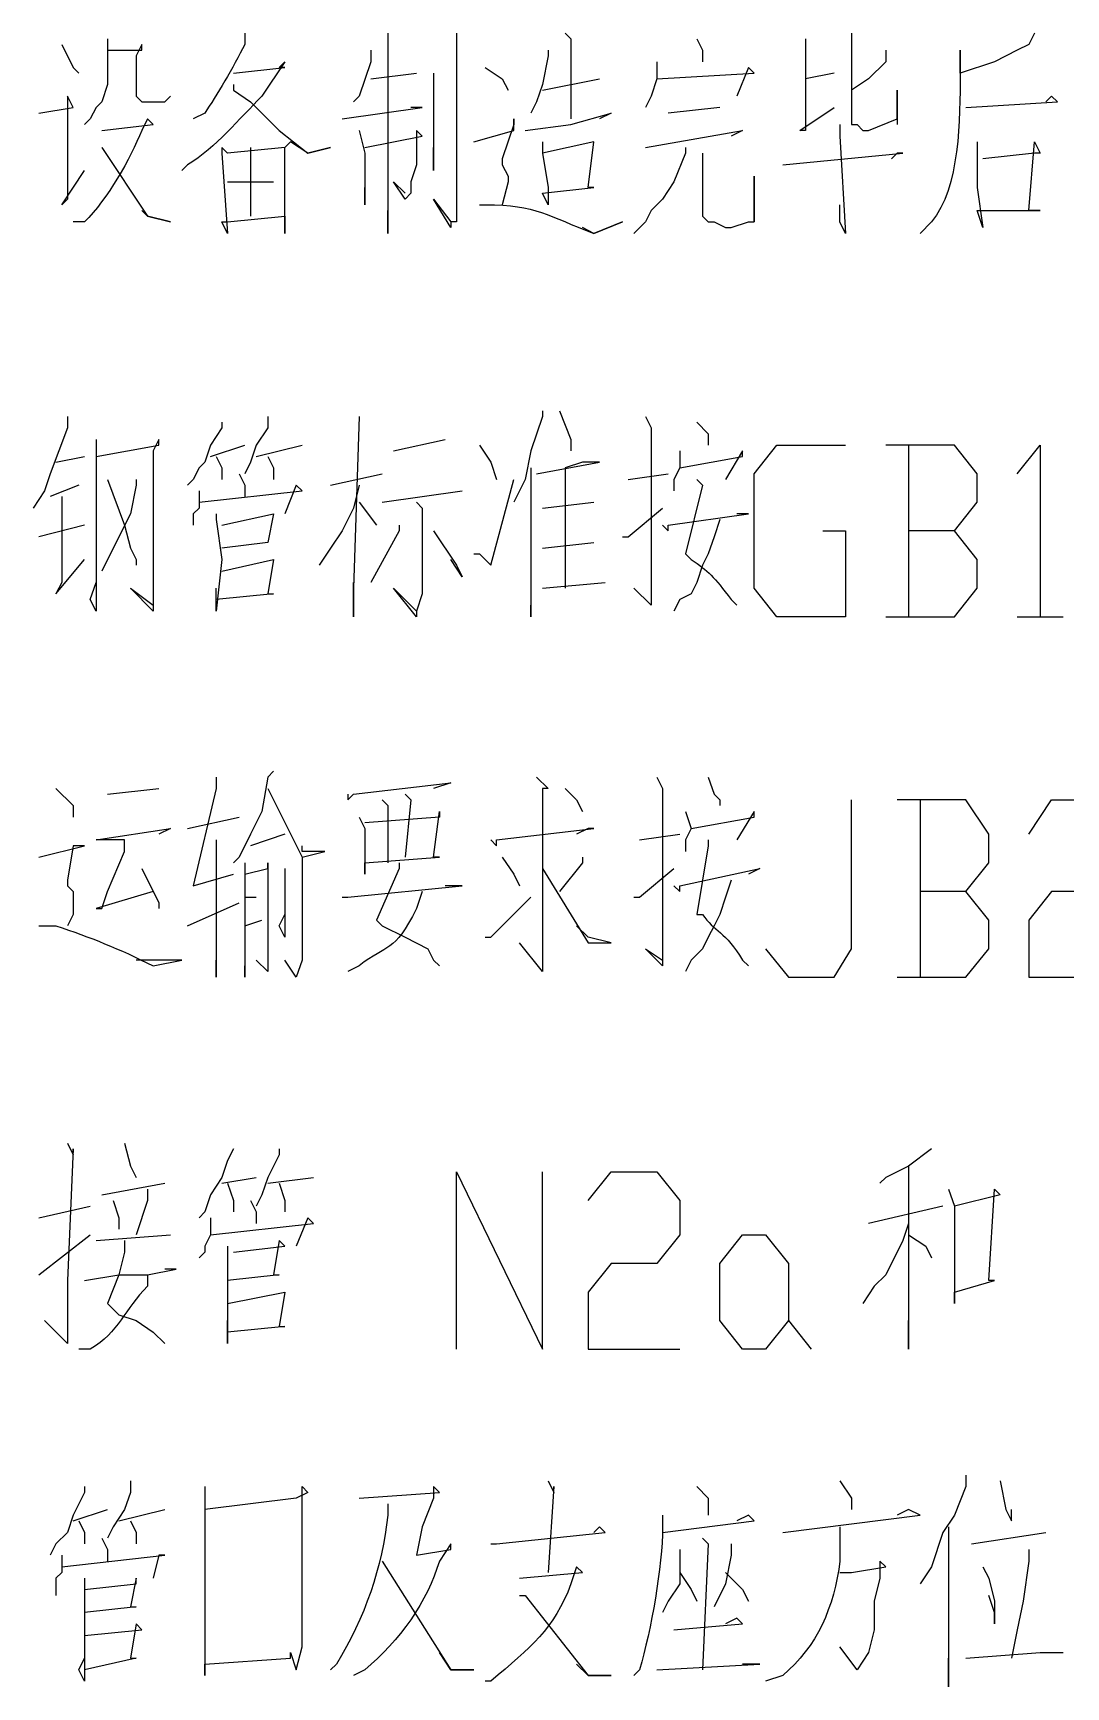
# Model space of a CAD drawing. Header units: millimetres. Extents: x -2210 to 6171, y -6737 to 5572.
# Drawn here: x 3926 to 4277, y 3238 to 3800 of the extents above; entities that cross this region are included whole.
import ezdxf

# ---------------------------------------------------------------- set-up
doc = ezdxf.new("R2010")
doc.units = ezdxf.units.MM
doc.layers.add('1', color=7, linetype='Continuous')

msp = doc.modelspace()

# ---------------------------------------------------------------- linework, layer by layer
at = {"layer": '1', "color": 0, "lineweight": 25}
for points in [[(3935.79, 3795.87), (3939.68, 3788.09), (3941.62, 3786.14)], [(3951.35, 3797.81), (3951.35, 3791.98), (3951.35, 3786.14), (3951.35, 3782.25), (3949.41, 3776.41), (3947.46, 3774.47), (3945.52, 3770.58), (3943.57, 3768.63)], [(3951.35, 3793.92), (3963.02, 3793.92), (3963.02, 3795.87), (3961.08, 3791.98), (3961.08, 3780.3), (3961.08, 3778.36), (3963.02, 3776.41), (3966.92, 3776.41), (3968.86, 3776.41), (3970.81, 3776.41), (3972.75, 3778.36)], [(4046.68, 3799.76), (4046.68, 3797.81), (4046.68, 3731.67), (4046.68, 3735.56), (4046.68, 3739.45)], [(4070.03, 3799.76), (4070.03, 3795.87), (4070.03, 3743.34), (4070.03, 3735.56), (4068.08, 3735.56), (4068.08, 3733.61), (4062.25, 3743.34), (4068.08, 3735.56)], [(4106.99, 3799.76), (4108.94, 3797.81), (4108.94, 3770.58)], [(4151.74, 3797.81), (4153.69, 3793.92), (4153.69, 3790.03)], [(4188.71, 3797.81), (4188.71, 3795.87), (4188.71, 3766.68), (4186.76, 3766.68), (4198.43, 3774.47)], [(4204.27, 3799.76), (4204.27, 3772.52), (4204.27, 3770.58), (4204.27, 3768.63), (4206.22, 3768.63), (4208.16, 3766.68), (4210.11, 3766.68), (4219.83, 3770.58), (4219.83, 3780.3), (4219.83, 3768.63)], [(4040.85, 3793.92), (4040.85, 3790.03), (4036.95, 3778.36), (4035.01, 3776.41)], [(4101.16, 3793.92), (4101.16, 3791.98), (4099.21, 3782.25), (4097.27, 3776.41), (4095.32, 3772.52)], [(4138.12, 3790.03), (4138.12, 3784.19), (4136.18, 3778.36), (4134.23, 3774.47)], [(4215.94, 3793.92), (4215.94, 3790.03), (4210.11, 3784.19), (4204.27, 3780.3)], [(4040.85, 3784.19), (4056.41, 3786.14)], [(4062.25, 3786.14), (4062.25, 3782.25), (4062.25, 3753.07), (4062.25, 3758.9), (4062.25, 3760.85)], [(4079.76, 3788.09), (4085.59, 3784.19), (4087.54, 3780.3)], [(4099.21, 3780.3), (4118.67, 3784.19)], [(4138.12, 3784.19), (4171.2, 3786.14), (4169.25, 3788.09), (4165.36, 3778.36)], [(4198.43, 3786.14), (4188.71, 3784.19)], [(3994.15, 3782.25), (3994.15, 3780.3), (3999.99, 3776.41), (4009.72, 3766.68), (4019.45, 3758.9), (4027.23, 3760.85), (4027.23, 3760.85), (4019.45, 3758.9), (4013.61, 3762.79), (4011.66, 3760.85), (3992.21, 3758.9), (3990.26, 3760.85), (3990.26, 3758.9), (3992.21, 3731.67), (3990.26, 3735.56), (3992.21, 3735.56), (4011.66, 3737.5), (4011.66, 3731.67), (4011.66, 3760.85)], [(3928.01, 3772.52), (3939.68, 3774.47), (3937.73, 3778.36), (3937.73, 3772.52), (3937.73, 3743.34), (3935.79, 3741.39), (3943.57, 3753.07)], [(4031.12, 3770.58), (4058.36, 3774.47), (4056.41, 3774.47), (4054.46, 3774.47)], [(4159.52, 3774.47), (4142.01, 3772.52)], [(4243.18, 3774.47), (4274.31, 3776.41), (4272.36, 3778.36), (4270.42, 3776.41)], [(4075.87, 3762.79), (4089.48, 3766.68), (4089.48, 3770.58), (4089.48, 3768.63), (4089.48, 3768.63), (4085.59, 3756.96), (4085.59, 3755.01), (4087.54, 3751.12), (4087.54, 3749.17), (4085.59, 3741.39)], [(4093.38, 3766.68), (4108.94, 3768.63), (4122.56, 3772.52), (4122.56, 3772.52), (4118.67, 3770.58)], [(4200.38, 3768.63), (4200.38, 3764.74), (4202.32, 3731.67), (4200.38, 3735.56), (4200.38, 3741.39)], [(4036.95, 3766.68), (4038.9, 3758.9), (4038.9, 3758.9), (4038.9, 3741.39), (4038.9, 3745.28), (4038.9, 3747.23)], [(4038.9, 3760.85), (4058.36, 3764.74), (4056.41, 3766.68), (4056.41, 3760.85), (4056.41, 3755.01), (4054.46, 3749.17), (4054.46, 3745.28), (4052.52, 3743.34), (4048.63, 3749.17), (4052.52, 3745.28)], [(4099.21, 3762.79), (4099.21, 3758.9), (4101.16, 3747.23), (4101.16, 3741.39), (4099.21, 3745.28), (4116.72, 3747.23), (4114.78, 3747.23), (4116.72, 3762.79), (4116.72, 3762.79), (4099.21, 3758.9)], [(4134.23, 3760.85), (4167.31, 3766.68), (4167.31, 3766.68), (4163.41, 3764.74)], [(4247.07, 3762.79), (4247.07, 3756.96), (4247.07, 3747.23), (4249.02, 3733.61), (4247.07, 3739.45), (4268.47, 3739.45), (4264.58, 3739.45), (4266.53, 3762.79), (4268.47, 3758.9), (4266.53, 3758.9), (4249.02, 3756.96)], [(3949.41, 3760.85), (3949.41, 3760.85), (3964.97, 3737.5), (3972.75, 3735.56), (3964.97, 3737.5), (3963.02, 3739.45)], [(3999.99, 3760.85), (3999.99, 3737.5)], [(4147.85, 3760.85), (4147.85, 3758.9), (4143.96, 3749.17), (4140.07, 3743.34), (4136.18, 3739.45), (4134.23, 3735.56), (4130.34, 3731.67)], [(4153.69, 3758.9), (4153.69, 3743.34), (4153.69, 3737.5), (4155.63, 3735.56), (4157.58, 3735.56), (4161.47, 3733.61), (4161.47, 3733.61), (4163.41, 3733.61), (4169.25, 3735.56), (4171.2, 3735.56), (4171.2, 3751.12), (4171.2, 3735.56)], [(4180.92, 3755.01), (4221.78, 3758.9), (4219.83, 3758.9), (4217.89, 3756.96)], [(3992.21, 3749.17), (4007.77, 3749.17)], [(3937.73, 3669.41), (3937.73, 3665.52), (3931.9, 3649.95), (3929.95, 3644.12), (3926.06, 3638.28)], [(3990.26, 3667.46), (3990.26, 3665.52), (3986.37, 3659.68), (3984.43, 3653.84), (3982.48, 3651.9), (3980.53, 3648.01), (3978.59, 3646.06)], [(4005.83, 3669.41), (4005.83, 3665.52), (4001.94, 3659.68), (3999.99, 3653.84), (3998.04, 3649.95)], [(4036.95, 3669.41), (4035.01, 3611.04), (4035.01, 3601.31), (4035.01, 3607.15), (4035.01, 3612.99)], [(4099.21, 3671.35), (4099.21, 3669.41), (4095.32, 3657.74), (4093.38, 3648.01), (4089.48, 3640.23)], [(4105.05, 3671.35), (4108.94, 3661.63), (4108.94, 3657.74)], [(4134.23, 3669.41), (4136.18, 3665.52), (4136.18, 3665.52), (4136.18, 3609.1), (4136.18, 3605.21), (4136.18, 3605.21), (4130.34, 3611.04), (4136.18, 3605.21)], [(4151.74, 3667.46), (4155.63, 3663.57), (4155.63, 3661.63), (4155.63, 3659.68)], [(3947.46, 3661.63), (3947.46, 3655.79), (3947.46, 3603.26), (3945.52, 3607.15), (3947.46, 3612.99)], [(3947.46, 3655.79), (3968.86, 3659.68), (3968.86, 3661.63), (3966.92, 3657.74), (3966.92, 3607.15), (3966.92, 3605.21), (3966.92, 3603.26), (3959.13, 3611.04), (3966.92, 3605.21)], [(4048.63, 3657.74), (4066.14, 3661.63)], [(3933.84, 3653.84), (3943.57, 3655.79)], [(3986.37, 3655.79), (3998.04, 3659.68)], [(3988.32, 3655.79), (3990.26, 3651.9), (3990.26, 3648.01)], [(4001.94, 3655.79), (4017.5, 3659.68)], [(4005.83, 3655.79), (4007.77, 3651.9), (4007.77, 3648.01)], [(4077.81, 3659.68), (4081.7, 3653.84), (4083.65, 3648.01)], [(4145.9, 3657.74), (4145.9, 3651.9), (4143.96, 3648.01), (4143.96, 3646.06), (4143.96, 3644.12)], [(4145.9, 3651.9), (4167.31, 3655.79), (4167.31, 3657.74), (4161.47, 3648.01)], [(4194.54, 3630.5), (4202.32, 3630.5), (4202.32, 3601.31), (4178.98, 3601.31), (4171.2, 3611.04), (4171.2, 3649.95), (4178.98, 3659.68), (4202.32, 3659.68)], [(4239.29, 3630.5), (4247.07, 3640.23), (4247.07, 3649.95), (4239.29, 3659.68), (4215.94, 3659.68)], [(4223.73, 3659.68), (4223.73, 3601.31)], [(4260.69, 3649.95), (4268.47, 3659.68), (4268.47, 3601.31)], [(3996.1, 3649.95), (3998.04, 3646.06), (3998.04, 3642.17)], [(4027.23, 3646.06), (4044.74, 3649.95)], [(4095.32, 3651.9), (4095.32, 3612.99), (4095.32, 3607.15), (4095.32, 3601.31), (4095.32, 3605.21)], [(4097.27, 3649.95), (4118.67, 3653.84), (4116.72, 3653.84), (4112.83, 3653.84), (4106.99, 3651.9), (4106.99, 3611.04)], [(4128.39, 3648.01), (4142.01, 3649.95)], [(3941.62, 3646.06), (3931.9, 3642.17)], [(3961.08, 3648.01), (3961.08, 3646.06), (3959.13, 3636.33), (3953.3, 3624.66), (3949.41, 3616.88)], [(3951.35, 3648.01), (3957.19, 3632.44), (3957.19, 3632.44), (3959.13, 3624.66), (3961.08, 3620.77), (3961.08, 3618.82)], [(3982.48, 3644.12), (3982.48, 3640.23), (3982.48, 3638.28), (3980.53, 3636.33), (3980.53, 3634.39), (3980.53, 3632.44)], [(3982.48, 3640.23), (4017.5, 3644.12), (4015.55, 3646.06), (4011.66, 3636.33)], [(4036.95, 3646.06), (4035.01, 3638.28), (4031.12, 3630.5), (4027.23, 3624.66), (4023.34, 3618.82)], [(4044.74, 3640.23), (4071.97, 3644.12)], [(4075.87, 3622.72), (4077.81, 3622.72), (4081.7, 3618.82), (4089.48, 3648.01)], [(3935.79, 3642.17), (3935.79, 3612.99), (3933.84, 3609.1), (3943.57, 3620.77)], [(4036.95, 3640.23), (4042.79, 3632.44)], [(4056.41, 3640.23), (4058.36, 3638.28), (4058.36, 3609.1), (4056.41, 3603.26), (4056.41, 3601.31), (4048.63, 3611.04), (4056.41, 3603.26)], [(4099.21, 3638.28), (4116.72, 3640.23)], [(4126.45, 3628.55), (4128.39, 3628.55), (4140.07, 3638.28)], [(3943.57, 3632.44), (3928.01, 3628.55)], [(3988.32, 3636.33), (3988.32, 3634.39), (3990.26, 3620.77), (3988.32, 3603.26), (3988.32, 3611.04)], [(3990.26, 3632.44), (4007.77, 3636.33), (4007.77, 3636.33), (4005.83, 3626.61), (4005.83, 3626.61), (3990.26, 3624.66)], [(4050.57, 3632.44), (4050.57, 3630.5), (4040.85, 3612.99)], [(4140.07, 3632.44), (4142.01, 3630.5), (4142.01, 3632.44), (4169.25, 3636.33), (4167.31, 3636.33), (4165.36, 3636.33)], [(4159.52, 3634.39), (4157.58, 3628.55), (4155.63, 3622.72), (4153.69, 3618.82), (4151.74, 3612.99), (4149.8, 3609.1), (4145.9, 3607.15), (4143.96, 3603.26)], [(4062.25, 3630.5), (4070.03, 3618.82), (4071.97, 3614.93), (4068.08, 3620.77)], [(4099.21, 3624.66), (4116.72, 3626.61)], [(4215.94, 3601.31), (4239.29, 3601.31), (4247.07, 3611.04), (4247.07, 3620.77), (4239.29, 3630.5), (4223.73, 3630.5)], [(3990.26, 3616.88), (4007.77, 3620.77), (4007.77, 3620.77), (4005.83, 3609.1), (4007.77, 3609.1), (3988.32, 3607.15)], [(4099.21, 3611.04), (4120.61, 3612.99)], [(4260.69, 3601.31), (4276.25, 3601.31)], [(4007.77, 3548.79), (4005.83, 3546.84), (4003.88, 3535.17), (3999.99, 3527.38), (3996.1, 3519.6), (3994.15, 3517.66)], [(3933.84, 3542.95), (3939.68, 3537.11), (3939.68, 3533.22)], [(3951.35, 3541), (3968.86, 3542.95)], [(3988.32, 3546.84), (3988.32, 3542.95), (3980.53, 3509.88), (3980.53, 3509.88), (3994.15, 3513.77)], [(4005.83, 3542.95), (4017.5, 3519.6), (4025.28, 3521.55), (4025.28, 3521.55), (4017.5, 3521.55), (4017.5, 3523.49)], [(4033.06, 3541), (4033.06, 3539.06), (4035.01, 3541), (4068.08, 3544.89), (4068.08, 3544.89), (4062.25, 3542.95)], [(4097.27, 3546.84), (4101.16, 3542.95), (4099.21, 3542.95), (4099.21, 3484.58), (4099.21, 3480.69), (4099.21, 3480.69), (4091.43, 3490.42)], [(4106.99, 3542.95), (4110.88, 3539.06), (4112.83, 3535.17)], [(4138.12, 3546.84), (4140.07, 3542.95), (4140.07, 3542.95), (4140.07, 3486.53), (4140.07, 3484.58), (4140.07, 3482.64), (4134.23, 3488.47), (4140.07, 3484.58)], [(4155.63, 3546.84), (4157.58, 3541), (4159.52, 3539.06), (4159.52, 3537.11)], [(4044.74, 3539.06), (4046.68, 3537.11), (4046.68, 3517.66)], [(4052.52, 3541), (4054.46, 3539.06), (4052.52, 3519.6)], [(4175.09, 3488.47), (4182.87, 3478.75), (4198.43, 3478.75), (4204.27, 3488.47), (4204.27, 3539.06)], [(4243.18, 3507.93), (4250.96, 3517.66), (4250.96, 3527.38), (4243.18, 3539.06), (4219.83, 3539.06)], [(4227.62, 3539.06), (4227.62, 3478.75)], [(4264.58, 3527.38), (4272.36, 3539.06), (4287.93, 3539.06), (4295.71, 3527.38), (4295.71, 3517.66), (4287.93, 3507.93), (4272.36, 3507.93), (4264.58, 3498.2), (4264.58, 3478.75), (4295.71, 3478.75)], [(3978.59, 3529.33), (3996.1, 3533.22)], [(4036.95, 3533.22), (4038.9, 3529.33), (4038.9, 3513.77), (4038.9, 3517.66), (4064.19, 3519.6), (4062.25, 3519.6), (4064.19, 3535.17), (4064.19, 3533.22), (4038.9, 3531.28)], [(4147.85, 3535.17), (4149.8, 3529.33), (4147.85, 3525.44), (4147.85, 3523.49), (4147.85, 3521.55)], [(4149.8, 3529.33), (4171.2, 3533.22), (4171.2, 3535.17), (4165.36, 3525.44)], [(3957.19, 3525.44), (3947.46, 3525.44), (3972.75, 3529.33), (3972.75, 3529.33), (3968.86, 3527.38)], [(3966.92, 3507.93), (3947.46, 3502.09), (3949.41, 3502.09), (3951.35, 3507.93), (3957.19, 3521.55), (3957.19, 3525.44)], [(3988.32, 3525.44), (3988.32, 3521.55), (3988.32, 3521.55), (3988.32, 3478.75), (3988.32, 3480.69), (3988.32, 3484.58)], [(4011.66, 3527.38), (3999.99, 3523.49)], [(4081.7, 3525.44), (4083.65, 3523.49), (4083.65, 3525.44), (4116.72, 3529.33), (4114.78, 3529.33), (4110.88, 3527.38)], [(4132.29, 3525.44), (4145.9, 3527.38)], [(3928.01, 3519.6), (3943.57, 3523.49), (3941.62, 3523.49), (3939.68, 3523.49), (3937.73, 3511.82), (3937.73, 3511.82), (3937.73, 3509.88), (3939.68, 3507.93), (3939.68, 3504.04), (3939.68, 3500.15), (3937.73, 3496.26)], [(3963.02, 3515.71), (3968.86, 3504.04), (3968.86, 3502.09)], [(3998.04, 3517.66), (3998.04, 3513.77), (3998.04, 3478.75), (3998.04, 3482.64)], [(3998.04, 3513.77), (4005.83, 3515.71), (4005.83, 3515.71), (4005.83, 3517.66), (4005.83, 3484.58), (4005.83, 3480.69), (4001.94, 3484.58)], [(4011.66, 3515.71), (4011.66, 3513.77), (4011.66, 3492.37), (4009.72, 3496.26), (4011.66, 3500.15)], [(4017.5, 3519.6), (4017.5, 3515.71), (4017.5, 3484.58), (4015.55, 3478.75), (4011.66, 3484.58)], [(4050.57, 3517.66), (4050.57, 3515.71), (4042.79, 3498.2), (4044.74, 3496.26), (4052.52, 3492.37), (4060.3, 3488.47), (4062.25, 3484.58), (4064.19, 3482.64)], [(4085.59, 3519.6), (4089.48, 3513.77), (4091.43, 3509.88)], [(4099.21, 3515.71), (4114.78, 3490.42), (4122.56, 3490.42), (4114.78, 3492.37), (4110.88, 3496.26)], [(4112.83, 3519.6), (4112.83, 3517.66), (4105.05, 3507.93)], [(4130.34, 3505.98), (4132.29, 3505.98), (4143.96, 3515.71)], [(4143.96, 3509.88), (4145.9, 3507.93), (4145.9, 3509.88), (4173.14, 3515.71), (4169.25, 3513.77)], [(4031.12, 3505.98), (4033.06, 3505.98), (4033.06, 3505.98), (4071.97, 3509.88), (4070.03, 3509.88), (4066.14, 3509.88)], [(4163.41, 3511.82), (4161.47, 3505.98), (4159.52, 3500.15), (4157.58, 3496.26), (4155.63, 3492.37), (4153.69, 3488.47), (4149.8, 3484.58), (4147.85, 3480.69)], [(3978.59, 3496.26), (3996.1, 3504.04)], [(3998.04, 3505.98), (4001.94, 3505.98)], [(4079.76, 3492.37), (4081.7, 3492.37), (4095.32, 3505.98)], [(4219.83, 3478.75), (4243.18, 3478.75), (4250.96, 3488.47), (4250.96, 3498.2), (4243.18, 3507.93), (4227.62, 3507.93)], [(3998.04, 3496.26), (4003.88, 3498.2)], [(3937.73, 3422.33), (3939.68, 3418.44), (3939.68, 3420.38), (3937.73, 3375.63), (3937.73, 3356.18), (3937.73, 3354.23), (3929.95, 3362.02), (3937.73, 3354.23)], [(3957.19, 3422.33), (3959.13, 3414.54), (3961.08, 3410.65)], [(3994.15, 3420.38), (3992.21, 3416.49), (3990.26, 3410.65), (3986.37, 3404.82), (3986.37, 3404.82), (3984.43, 3398.98), (3982.48, 3397.03)], [(4009.72, 3420.38), (4009.72, 3418.44), (4005.83, 3410.65), (4003.88, 3404.82), (4001.94, 3400.93)], [(4231.51, 3420.38), (4223.73, 3414.54), (4215.94, 3410.65), (4214, 3408.71)], [(4223.73, 3414.54), (4223.73, 3352.29), (4223.73, 3356.18), (4223.73, 3362.02)], [(3949.41, 3404.82), (3970.81, 3408.71)], [(3990.26, 3408.71), (4001.94, 3410.65)], [(3992.21, 3408.71), (3994.15, 3402.87), (3994.15, 3398.98)], [(4005.83, 3408.71), (4021.39, 3410.65)], [(4009.72, 3408.71), (4011.66, 3402.87), (4011.66, 3398.98)], [(4070.03, 3352.29), (4070.03, 3412.6), (4099.21, 3352.29), (4099.21, 3412.6)], [(4114.78, 3402.87), (4122.56, 3412.6), (4138.12, 3412.6), (4145.9, 3402.87), (4145.9, 3391.2), (4138.12, 3381.47), (4122.56, 3381.47), (4114.78, 3371.74), (4114.78, 3352.29), (4145.9, 3352.29)], [(3953.3, 3402.87), (3955.24, 3397.03), (3955.24, 3393.14)], [(3964.97, 3406.76), (3964.97, 3402.87), (3961.08, 3391.2)], [(3999.99, 3402.87), (4001.94, 3398.98), (4001.94, 3395.09)], [(4237.34, 3406.76), (4239.29, 3400.93), (4239.29, 3373.69), (4239.29, 3367.85), (4239.29, 3371.74), (4252.91, 3375.63), (4250.96, 3375.63), (4252.91, 3406.76), (4254.85, 3404.82), (4239.29, 3400.93)], [(3928.01, 3397.03), (3945.52, 3400.93)], [(3986.37, 3397.03), (3986.37, 3391.2), (3984.43, 3387.31), (3984.43, 3385.36), (3982.48, 3383.42)], [(3986.37, 3391.2), (4021.39, 3395.09), (4019.45, 3397.03), (4015.55, 3387.31)], [(4235.4, 3400.93), (4210.11, 3395.09)], [(3928.01, 3377.58), (3945.52, 3391.2)], [(3947.46, 3389.25), (3972.75, 3391.2)], [(4175.09, 3352.29), (4167.31, 3352.29), (4159.52, 3362.02), (4159.52, 3381.47), (4167.31, 3391.2), (4175.09, 3391.2), (4182.87, 3381.47), (4182.87, 3362.02), (4175.09, 3352.29)], [(4223.73, 3395.09), (4221.78, 3389.25), (4215.94, 3377.58), (4212.05, 3373.69), (4208.16, 3367.85)], [(4223.73, 3391.2), (4229.56, 3387.31), (4231.51, 3383.42)], [(3957.19, 3389.25), (3957.19, 3385.36), (3955.24, 3377.58), (3951.35, 3367.85), (3955.24, 3363.96), (3961.08, 3362.02), (3966.92, 3358.12), (3970.81, 3354.23)], [(3994.15, 3385.36), (4011.66, 3387.31), (4009.72, 3389.25), (4007.77, 3377.58), (4009.72, 3377.58), (3992.21, 3375.63)], [(3992.21, 3387.31), (3992.21, 3354.23), (3992.21, 3358.12), (3992.21, 3362.02)], [(3943.57, 3375.63), (3955.24, 3377.58), (3964.97, 3377.58), (3974.7, 3379.52), (3974.7, 3379.52), (3970.81, 3379.52)], [(3992.21, 3367.85), (4011.66, 3371.74), (4011.66, 3371.74), (4009.72, 3360.07), (4011.66, 3360.07), (3992.21, 3358.12)], [(4182.87, 3362.02), (4190.65, 3352.29)], [(3959.13, 3307.54), (3959.13, 3303.65), (3957.19, 3297.81), (3953.3, 3291.98), (3951.35, 3288.09)], [(4101.16, 3307.54), (4103.1, 3303.65), (4103.1, 3305.59), (4101.16, 3276.41)], [(4200.38, 3307.54), (4204.27, 3301.7), (4204.27, 3297.81)], [(4243.18, 3309.49), (4243.18, 3305.59), (4239.29, 3295.87), (4235.4, 3290.03), (4231.51, 3278.36), (4227.62, 3272.52)], [(4254.85, 3307.54), (4256.8, 3297.81), (4258.74, 3293.92), (4258.74, 3297.81)], [(3943.57, 3305.59), (3943.57, 3303.65), (3939.68, 3295.87), (3937.73, 3290.03), (3937.73, 3290.03), (3933.84, 3286.14), (3931.9, 3282.25)], [(3984.43, 3305.59), (3984.43, 3299.76), (3984.43, 3255.01), (3984.43, 3241.39), (3984.43, 3245.28), (4013.61, 3247.23), (4013.61, 3249.17), (4015.55, 3243.34), (4017.5, 3251.12), (4017.5, 3260.85), (4017.5, 3274.47), (4017.5, 3305.59), (4019.45, 3303.65), (4015.55, 3301.7), (3999.99, 3299.76), (3999.99, 3299.76), (3984.43, 3297.81)], [(4151.74, 3305.59), (4155.63, 3301.7), (4155.63, 3299.76), (4155.63, 3295.87)], [(3939.68, 3293.92), (3951.35, 3297.81)], [(3955.24, 3293.92), (3970.81, 3297.81)], [(4140.07, 3290.03), (4171.2, 3293.92), (4169.25, 3295.87), (4165.36, 3293.92)], [(4180.92, 3290.03), (4227.62, 3295.87), (4223.73, 3297.81), (4219.83, 3295.87)], [(3941.62, 3293.92), (3943.57, 3290.03), (3943.57, 3286.14)], [(3959.13, 3293.92), (3961.08, 3290.03), (3961.08, 3286.14)], [(4081.7, 3286.14), (4083.65, 3286.14), (4083.65, 3286.14), (4120.61, 3290.03), (4118.67, 3291.98), (4116.72, 3290.03)], [(4237.34, 3291.98), (4237.34, 3237.5), (4237.34, 3243.34), (4237.34, 3247.23)], [(4245.13, 3286.14), (4270.42, 3290.03)], [(3949.41, 3288.09), (3951.35, 3284.19), (3951.35, 3280.3)], [(4145.9, 3284.19), (4145.9, 3282.25), (4145.9, 3272.52), (4142.01, 3266.68), (4140.07, 3262.79)], [(4153.69, 3288.09), (4155.63, 3286.14), (4153.69, 3243.34)], [(4163.41, 3286.14), (4163.41, 3282.25), (4161.47, 3272.52), (4157.58, 3264.74)], [(4264.58, 3284.19), (4264.58, 3280.3), (4262.64, 3266.68), (4260.69, 3256.96), (4258.74, 3247.23)], [(3935.79, 3282.25), (3935.79, 3276.41), (3933.84, 3274.47), (3933.84, 3270.58), (3933.84, 3268.63)], [(3935.79, 3278.36), (3970.81, 3282.25), (3968.86, 3282.25), (3966.92, 3274.47)], [(4044.74, 3280.3), (4068.08, 3243.34), (4075.87, 3243.34), (4068.08, 3243.34), (4068.08, 3243.34), (4064.19, 3249.17)], [(4200.38, 3276.41), (4204.27, 3276.41), (4215.94, 3278.36), (4214, 3280.3), (4214, 3274.47), (4212.05, 3266.68), (4212.05, 3256.96), (4210.11, 3249.17), (4206.22, 3243.34), (4200.38, 3251.12)], [(4249.02, 3278.36), (4250.96, 3274.47), (4252.91, 3266.68), (4252.91, 3262.79), (4252.91, 3258.9), (4252.91, 3262.79), (4250.96, 3268.63)], [(3943.57, 3274.47), (3943.57, 3239.45), (3941.62, 3243.34), (3943.57, 3247.23)], [(3943.57, 3270.58), (3961.08, 3272.52), (3961.08, 3274.47), (3959.13, 3264.74), (3961.08, 3264.74), (3943.57, 3262.79)], [(4145.9, 3276.41), (4149.8, 3270.58), (4151.74, 3266.68)], [(4161.47, 3276.41), (4167.31, 3270.58), (4169.25, 3266.68)], [(4091.43, 3268.63), (4093.38, 3268.63), (4114.78, 3241.39), (4122.56, 3241.39), (4122.56, 3241.39), (4114.78, 3241.39), (4110.88, 3245.28)], [(3943.57, 3255.01), (3963.02, 3256.96), (3961.08, 3258.9), (3959.13, 3247.23), (3961.08, 3247.23), (3943.57, 3243.34)], [(4143.96, 3256.96), (4167.31, 3258.9), (4165.36, 3260.85), (4161.47, 3258.9)], [(4138.12, 3243.34), (4173.14, 3245.28), (4171.2, 3245.28), (4167.31, 3245.28)], [(4243.18, 3247.23), (4268.47, 3249.17), (4276.25, 3249.17)]]:
    msp.add_lwpolyline(points, dxfattribs=at)
for points, knots in [([(3998.04, 3799.76), (3998.04, 3799.76), (3998.04, 3795.87), (3998.04, 3795.87), (3994.15, 3788.09), (3988.32, 3778.36), (3984.43, 3772.52), (3984.43, 3772.52), (3980.53, 3770.58), (3980.53, 3770.58)], [0, 0, 0, 0, 1, 1, 1, 2, 2, 2, 3, 3, 3, 3]), ([(4266.53, 3799.76), (4266.53, 3799.76), (4264.58, 3795.87), (4264.58, 3795.87), (4264.58, 3795.87), (4260.69, 3793.92), (4260.69, 3793.92), (4260.69, 3793.92), (4252.91, 3790.03), (4252.91, 3790.03), (4252.91, 3790.03), (4241.24, 3786.14), (4241.24, 3786.14), (4241.24, 3786.14), (4241.24, 3793.92), (4241.24, 3793.92), (4241.24, 3793.92), (4241.24, 3786.14), (4241.24, 3786.14), (4241.24, 3770.58), (4241.24, 3747.23), (4231.51, 3735.56), (4231.51, 3735.56), (4227.62, 3731.67), (4227.62, 3731.67)], [0, 0, 0, 0, 1, 1, 1, 2, 2, 2, 3, 3, 3, 4, 4, 4, 5, 5, 5, 6, 6, 6, 7, 7, 7, 8, 8, 8, 8]), ([(3994.15, 3786.14), (3994.15, 3786.14), (4011.66, 3788.09), (4011.66, 3788.09), (4011.66, 3788.09), (4009.72, 3788.09), (4009.72, 3788.09), (4009.72, 3788.09), (4011.66, 3790.03), (4011.66, 3790.03), (4011.66, 3790.03), (4003.88, 3778.36), (4003.88, 3778.36), (3996.1, 3770.58), (3988.32, 3760.85), (3978.59, 3755.01), (3978.59, 3755.01), (3976.64, 3753.07), (3976.64, 3753.07)], [0, 0, 0, 0, 1, 1, 1, 2, 2, 2, 3, 3, 3, 4, 4, 4, 5, 5, 5, 6, 6, 6, 6]), ([(3949.41, 3766.68), (3949.41, 3766.68), (3966.92, 3768.63), (3966.92, 3768.63), (3966.92, 3768.63), (3964.97, 3770.58), (3964.97, 3770.58), (3964.97, 3770.58), (3963.02, 3766.68), (3963.02, 3766.68), (3959.13, 3756.96), (3951.35, 3743.34), (3943.57, 3735.56), (3943.57, 3735.56), (3939.68, 3735.56), (3939.68, 3735.56)], [0, 0, 0, 0, 1, 1, 1, 2, 2, 2, 3, 3, 3, 4, 4, 4, 5, 5, 5, 5]), ([(4077.81, 3741.39), (4077.81, 3741.39), (4079.76, 3741.39), (4079.76, 3741.39), (4097.27, 3741.39), (4101.16, 3737.5), (4116.72, 3731.67), (4116.72, 3731.67), (4126.45, 3735.56), (4126.45, 3735.56), (4126.45, 3735.56), (4116.72, 3731.67), (4116.72, 3731.67), (4116.72, 3731.67), (4112.83, 3733.61), (4112.83, 3733.61)], [0, 0, 0, 0, 1, 1, 1, 2, 2, 2, 3, 3, 3, 4, 4, 4, 5, 5, 5, 5]), ([(4151.74, 3648.01), (4151.74, 3648.01), (4153.69, 3646.06), (4153.69, 3646.06), (4153.69, 3646.06), (4147.85, 3622.72), (4147.85, 3622.72), (4147.85, 3622.72), (4149.8, 3620.77), (4149.8, 3620.77), (4155.63, 3616.88), (4157.58, 3614.93), (4163.41, 3607.15), (4163.41, 3607.15), (4165.36, 3605.21), (4165.36, 3605.21)], [0, 0, 0, 0, 1, 1, 1, 2, 2, 2, 3, 3, 3, 4, 4, 4, 5, 5, 5, 5]), ([(4155.63, 3525.44), (4155.63, 3525.44), (4155.63, 3523.49), (4155.63, 3523.49), (4155.63, 3523.49), (4151.74, 3500.15), (4151.74, 3500.15), (4151.74, 3500.15), (4153.69, 3500.15), (4153.69, 3500.15), (4157.58, 3494.31), (4161.47, 3494.31), (4167.31, 3484.58), (4167.31, 3484.58), (4169.25, 3482.64), (4169.25, 3482.64)], [0, 0, 0, 0, 1, 1, 1, 2, 2, 2, 3, 3, 3, 4, 4, 4, 5, 5, 5, 5]), ([(4058.36, 3507.93), (4058.36, 3507.93), (4056.41, 3502.09), (4056.41, 3502.09), (4048.63, 3486.53), (4046.68, 3490.42), (4036.95, 3482.64), (4036.95, 3482.64), (4033.06, 3480.69), (4033.06, 3480.69)], [0, 0, 0, 0, 1, 1, 1, 2, 2, 2, 3, 3, 3, 3]), ([(3928.01, 3496.26), (3928.01, 3496.26), (3933.84, 3496.26), (3933.84, 3496.26), (3945.52, 3492.37), (3955.24, 3488.47), (3966.92, 3482.64), (3966.92, 3482.64), (3976.64, 3484.58), (3976.64, 3484.58), (3976.64, 3484.58), (3966.92, 3484.58), (3966.92, 3484.58), (3966.92, 3484.58), (3961.08, 3484.58), (3961.08, 3484.58)], [0, 0, 0, 0, 1, 1, 1, 2, 2, 2, 3, 3, 3, 4, 4, 4, 5, 5, 5, 5]), ([(3964.97, 3377.58), (3964.97, 3377.58), (3964.97, 3373.69), (3964.97, 3373.69), (3957.19, 3365.91), (3955.24, 3358.12), (3945.52, 3352.29), (3945.52, 3352.29), (3941.62, 3352.29), (3941.62, 3352.29)], [0, 0, 0, 0, 1, 1, 1, 2, 2, 2, 3, 3, 3, 3]), ([(4036.95, 3301.7), (4036.95, 3301.7), (4064.19, 3303.65), (4064.19, 3303.65), (4064.19, 3303.65), (4062.25, 3305.59), (4062.25, 3305.59), (4062.25, 3305.59), (4062.25, 3301.7), (4062.25, 3301.7), (4062.25, 3301.7), (4058.36, 3291.98), (4058.36, 3291.98), (4058.36, 3291.98), (4056.41, 3282.25), (4056.41, 3282.25), (4056.41, 3282.25), (4056.41, 3282.25), (4056.41, 3282.25), (4056.41, 3282.25), (4056.41, 3282.25), (4056.41, 3282.25), (4056.41, 3282.25), (4068.08, 3284.19), (4068.08, 3284.19), (4068.08, 3284.19), (4068.08, 3286.14), (4068.08, 3286.14), (4068.08, 3286.14), (4064.19, 3280.3), (4064.19, 3280.3), (4060.3, 3266.68), (4050.57, 3253.07), (4038.9, 3243.34), (4038.9, 3243.34), (4035.01, 3241.39), (4035.01, 3241.39)], [0, 0, 0, 0, 1, 1, 1, 2, 2, 2, 3, 3, 3, 4, 4, 4, 5, 5, 5, 6, 6, 6, 7, 7, 7, 8, 8, 8, 9, 9, 9, 10, 10, 10, 11, 11, 11, 12, 12, 12, 12]), ([(4046.68, 3299.76), (4046.68, 3299.76), (4046.68, 3295.87), (4046.68, 3295.87), (4044.74, 3278.36), (4038.9, 3260.85), (4029.17, 3245.28), (4029.17, 3245.28), (4027.23, 3243.34), (4027.23, 3243.34)], [0, 0, 0, 0, 1, 1, 1, 2, 2, 2, 3, 3, 3, 3]), ([(4140.07, 3295.87), (4140.07, 3295.87), (4140.07, 3291.98), (4140.07, 3291.98), (4140.07, 3278.36), (4136.18, 3256.96), (4132.29, 3243.34), (4132.29, 3243.34), (4130.34, 3241.39), (4130.34, 3241.39)], [0, 0, 0, 0, 1, 1, 1, 2, 2, 2, 3, 3, 3, 3]), ([(4200.38, 3291.98), (4200.38, 3291.98), (4200.38, 3280.3), (4200.38, 3280.3), (4198.43, 3264.74), (4192.6, 3251.12), (4180.92, 3241.39), (4180.92, 3241.39), (4175.09, 3239.45), (4175.09, 3239.45)], [0, 0, 0, 0, 1, 1, 1, 2, 2, 2, 3, 3, 3, 3]), ([(4091.43, 3274.47), (4091.43, 3274.47), (4091.43, 3274.47), (4091.43, 3274.47), (4091.43, 3274.47), (4112.83, 3276.41), (4112.83, 3276.41), (4112.83, 3276.41), (4110.88, 3278.36), (4110.88, 3278.36), (4110.88, 3278.36), (4108.94, 3272.52), (4108.94, 3272.52), (4103.1, 3256.96), (4095.32, 3251.12), (4081.7, 3239.45), (4081.7, 3239.45), (4079.76, 3239.45), (4079.76, 3239.45)], [0, 0, 0, 0, 1, 1, 1, 2, 2, 2, 3, 3, 3, 4, 4, 4, 5, 5, 5, 6, 6, 6, 6])]:
    msp.add_open_spline(points, degree=3, knots=knots, dxfattribs=at)

doc.saveas('drawing.dxf')
